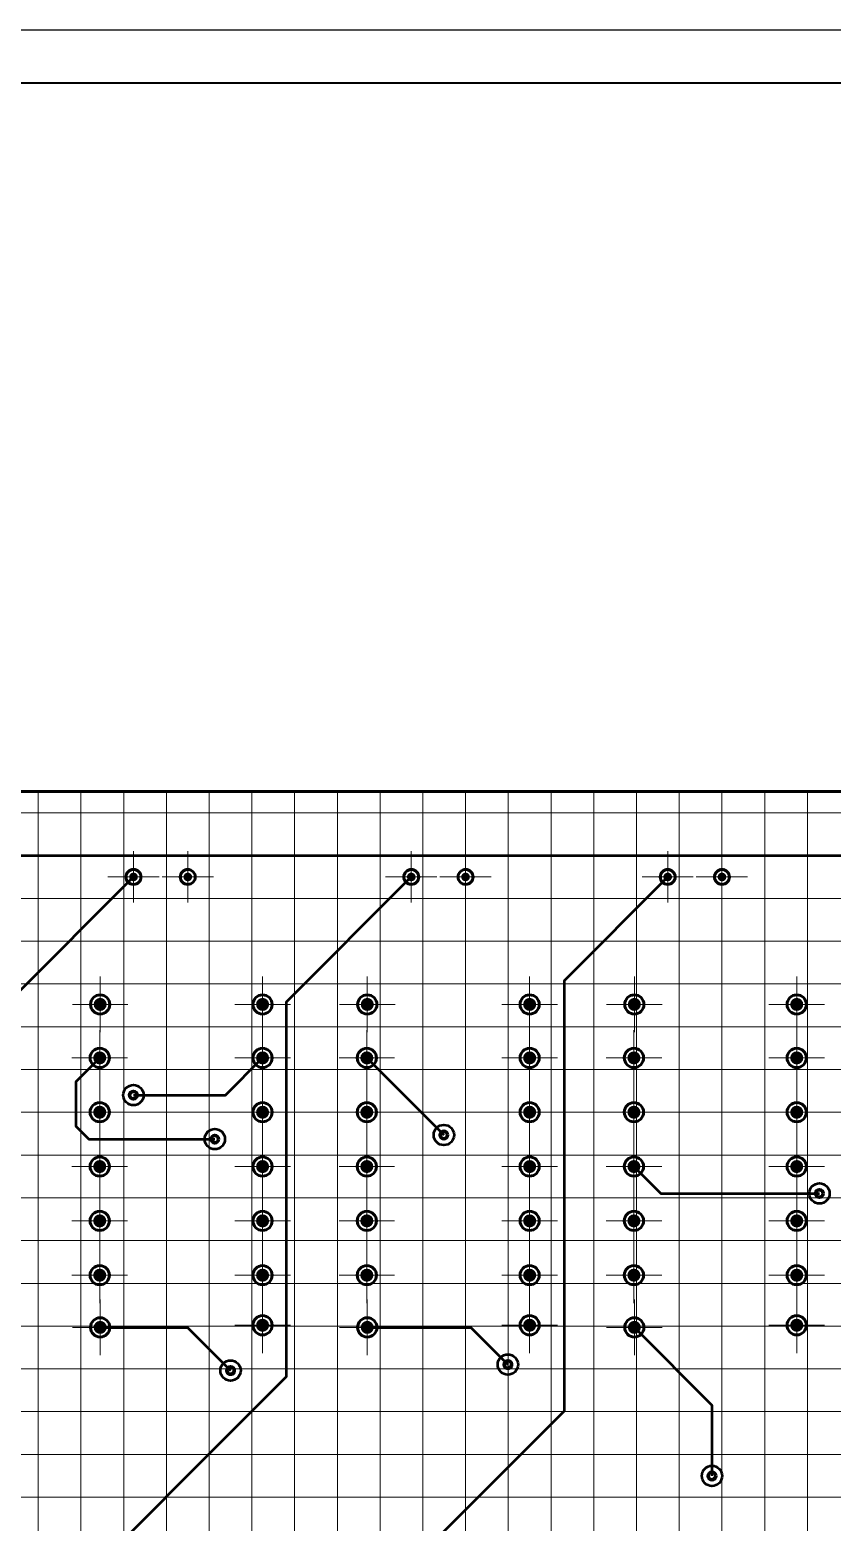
# Model space of a CAD drawing. Extents: x 260 to 1101, y 70 to 664.
# Drawn here: x 933.4 to 1008.5, y 524.5 to 664 of the extents above; entities that cross this region are included whole.
import ezdxf

# ---------------------------------------------------------------- set-up
doc = ezdxf.new("R2010")
doc.units = 0
doc.header["$MEASUREMENT"] = 0
for name, color, linetype in [('KONTUR', 7, 'CONTINUOUS'), ('PDF _Геометрия', 7, 'CONTINUOUS'), ('PDF _Сплошная заливка', 7, 'CONTINUOUS')]:
    doc.layers.add(name, color=color, linetype=linetype)
doc.layers.add('Основная', color=7, linetype='CONTINUOUS', lineweight=40)

msp = doc.modelspace()

# ---------------------------------------------------------------- hatches: boundary and pattern name
at = {"layer": 'PDF _Сплошная заливка', "transparency": 33554559}
for points in [[(943.145, 584.786), (943.145, 585.194), (942.989, 585.163), (942.857, 585.075), (942.769, 584.942), (942.738, 584.786)], [(948.224, 584.786), (948.224, 585.194), (948.068, 585.163), (947.935, 585.075), (947.847, 584.942), (947.816, 584.786)], [(969.136, 584.786), (969.136, 585.194), (968.98, 585.163), (968.848, 585.075), (968.76, 584.942), (968.729, 584.786)], [(974.215, 584.786), (974.215, 585.194), (974.058, 585.163), (973.926, 585.075), (973.838, 584.942), (973.807, 584.786)], [(993.128, 584.786), (993.128, 585.194), (992.972, 585.163), (992.84, 585.075), (992.751, 584.942), (992.72, 584.786)], [(998.206, 584.786), (998.206, 585.194), (998.05, 585.163), (997.918, 585.075), (997.83, 584.942), (997.799, 584.786)], [(940.026, 572.866), (940.638, 572.866), (940.591, 573.1), (940.459, 573.299), (940.261, 573.431), (940.026, 573.478)], [(940.026, 572.866), (940.026, 572.255), (940.261, 572.301), (940.459, 572.434), (940.591, 572.632), (940.638, 572.866)], [(955.221, 572.866), (955.833, 572.866), (955.786, 573.1), (955.654, 573.299), (955.455, 573.431), (955.221, 573.478)], [(955.221, 572.866), (955.221, 572.255), (955.455, 572.301), (955.654, 572.434), (955.786, 572.632), (955.833, 572.866)], [(965.018, 572.866), (965.629, 572.866), (965.583, 573.1), (965.45, 573.299), (965.252, 573.431), (965.018, 573.478)], [(965.018, 572.866), (965.018, 572.255), (965.252, 572.301), (965.45, 572.434), (965.583, 572.632), (965.629, 572.866)], [(980.212, 572.866), (980.824, 572.866), (980.777, 573.1), (980.645, 573.299), (980.446, 573.431), (980.212, 573.478)], [(980.212, 572.866), (980.212, 572.255), (980.446, 572.301), (980.645, 572.434), (980.777, 572.632), (980.824, 572.866)], [(990.009, 572.866), (990.62, 572.866), (990.574, 573.1), (990.442, 573.299), (990.243, 573.431), (990.009, 573.478)], [(990.009, 572.866), (990.009, 572.255), (990.243, 572.301), (990.442, 572.434), (990.574, 572.632), (990.62, 572.866)], [(1005.204, 572.866), (1005.815, 572.866), (1005.769, 573.1), (1005.636, 573.299), (1005.438, 573.431), (1005.204, 573.478)], [(1005.204, 572.866), (1005.204, 572.255), (1005.438, 572.301), (1005.636, 572.434), (1005.769, 572.632), (1005.815, 572.866)], [(939.987, 567.866), (940.598, 567.866), (940.551, 568.1), (940.419, 568.299), (940.22, 568.431), (939.987, 568.478)], [(955.221, 567.866), (955.833, 567.866), (955.786, 568.1), (955.654, 568.299), (955.455, 568.431), (955.221, 568.478)], [(964.978, 567.866), (965.589, 567.866), (965.543, 568.1), (965.41, 568.299), (965.212, 568.431), (964.978, 568.478)], [(980.212, 567.866), (980.824, 567.866), (980.777, 568.1), (980.645, 568.299), (980.446, 568.431), (980.212, 568.478)], [(989.969, 567.866), (990.58, 567.866), (990.534, 568.1), (990.401, 568.299), (990.203, 568.431), (989.969, 568.478)], [(1005.204, 567.866), (1005.815, 567.866), (1005.769, 568.1), (1005.636, 568.299), (1005.438, 568.431), (1005.204, 568.478)], [(939.987, 567.866), (939.987, 567.255), (940.22, 567.301), (940.419, 567.434), (940.551, 567.632), (940.598, 567.866)], [(955.221, 567.866), (955.221, 567.255), (955.455, 567.301), (955.654, 567.434), (955.786, 567.632), (955.833, 567.866)], [(964.978, 567.866), (964.978, 567.255), (965.212, 567.301), (965.41, 567.434), (965.543, 567.632), (965.589, 567.866)], [(980.212, 567.866), (980.212, 567.255), (980.446, 567.301), (980.645, 567.434), (980.777, 567.632), (980.824, 567.866)], [(989.969, 567.866), (989.969, 567.255), (990.203, 567.301), (990.401, 567.434), (990.534, 567.632), (990.58, 567.866)], [(1005.204, 567.866), (1005.204, 567.255), (1005.438, 567.301), (1005.636, 567.434), (1005.769, 567.632), (1005.815, 567.866)], [(939.987, 562.786), (940.598, 562.786), (940.551, 563.02), (940.419, 563.219), (940.22, 563.351), (939.987, 563.398)], [(939.987, 562.786), (939.987, 562.175), (940.22, 562.221), (940.419, 562.354), (940.551, 562.552), (940.598, 562.786)], [(955.221, 562.786), (955.833, 562.786), (955.786, 563.02), (955.654, 563.219), (955.455, 563.351), (955.221, 563.398)], [(955.221, 562.786), (955.221, 562.175), (955.455, 562.221), (955.654, 562.354), (955.786, 562.552), (955.833, 562.786)], [(964.978, 562.786), (965.589, 562.786), (965.543, 563.02), (965.41, 563.219), (965.212, 563.351), (964.978, 563.398)], [(964.978, 562.786), (964.978, 562.175), (965.212, 562.221), (965.41, 562.354), (965.543, 562.552), (965.589, 562.786)], [(980.212, 562.786), (980.824, 562.786), (980.777, 563.02), (980.645, 563.219), (980.446, 563.351), (980.212, 563.398)], [(980.212, 562.786), (980.212, 562.175), (980.446, 562.221), (980.645, 562.354), (980.777, 562.552), (980.824, 562.786)], [(989.969, 562.786), (990.58, 562.786), (990.534, 563.02), (990.401, 563.219), (990.203, 563.351), (989.969, 563.398)], [(989.969, 562.786), (989.969, 562.175), (990.203, 562.221), (990.401, 562.354), (990.534, 562.552), (990.58, 562.786)], [(1005.204, 562.786), (1005.815, 562.786), (1005.769, 563.02), (1005.636, 563.219), (1005.438, 563.351), (1005.204, 563.398)], [(1005.204, 562.786), (1005.204, 562.175), (1005.438, 562.221), (1005.636, 562.354), (1005.769, 562.552), (1005.815, 562.786)], [(939.987, 557.706), (940.598, 557.706), (940.551, 557.941), (940.419, 558.139), (940.22, 558.271), (939.987, 558.318)], [(955.221, 557.706), (955.833, 557.706), (955.786, 557.941), (955.654, 558.139), (955.455, 558.271), (955.221, 558.318)], [(964.978, 557.706), (965.589, 557.706), (965.543, 557.941), (965.41, 558.139), (965.212, 558.271), (964.978, 558.318)], [(980.212, 557.706), (980.824, 557.706), (980.777, 557.941), (980.645, 558.139), (980.446, 558.271), (980.212, 558.318)], [(989.969, 557.706), (990.58, 557.706), (990.534, 557.941), (990.401, 558.139), (990.203, 558.271), (989.969, 558.318)], [(1005.204, 557.706), (1005.815, 557.706), (1005.769, 557.941), (1005.636, 558.139), (1005.438, 558.271), (1005.204, 558.318)], [(939.987, 557.706), (939.987, 557.095), (940.22, 557.141), (940.419, 557.274), (940.551, 557.472), (940.598, 557.706)], [(955.221, 557.706), (955.221, 557.095), (955.455, 557.141), (955.654, 557.274), (955.786, 557.472), (955.833, 557.706)], [(964.978, 557.706), (964.978, 557.095), (965.212, 557.141), (965.41, 557.274), (965.543, 557.472), (965.589, 557.706)], [(980.212, 557.706), (980.212, 557.095), (980.446, 557.141), (980.645, 557.274), (980.777, 557.472), (980.824, 557.706)], [(989.969, 557.706), (989.969, 557.095), (990.203, 557.141), (990.401, 557.274), (990.534, 557.472), (990.58, 557.706)], [(1005.204, 557.706), (1005.204, 557.095), (1005.438, 557.141), (1005.636, 557.274), (1005.769, 557.472), (1005.815, 557.706)], [(939.987, 552.626), (940.598, 552.626), (940.551, 552.861), (940.419, 553.059), (940.22, 553.191), (939.987, 553.238)], [(939.987, 552.626), (939.987, 552.015), (940.22, 552.061), (940.419, 552.194), (940.551, 552.392), (940.598, 552.626)], [(955.221, 552.626), (955.833, 552.626), (955.786, 552.861), (955.654, 553.059), (955.455, 553.191), (955.221, 553.238)], [(955.221, 552.626), (955.221, 552.015), (955.455, 552.061), (955.654, 552.194), (955.786, 552.392), (955.833, 552.626)], [(964.978, 552.626), (965.589, 552.626), (965.543, 552.861), (965.41, 553.059), (965.212, 553.191), (964.978, 553.238)], [(964.978, 552.626), (964.978, 552.015), (965.212, 552.061), (965.41, 552.194), (965.543, 552.392), (965.589, 552.626)], [(980.212, 552.626), (980.824, 552.626), (980.777, 552.861), (980.645, 553.059), (980.446, 553.191), (980.212, 553.238)], [(980.212, 552.626), (980.212, 552.015), (980.446, 552.061), (980.645, 552.194), (980.777, 552.392), (980.824, 552.626)], [(989.969, 552.626), (990.58, 552.626), (990.534, 552.861), (990.401, 553.059), (990.203, 553.191), (989.969, 553.238)], [(989.969, 552.626), (989.969, 552.015), (990.203, 552.061), (990.401, 552.194), (990.534, 552.392), (990.58, 552.626)], [(1005.204, 552.626), (1005.815, 552.626), (1005.769, 552.861), (1005.636, 553.059), (1005.438, 553.191), (1005.204, 553.238)], [(1005.204, 552.626), (1005.204, 552.015), (1005.438, 552.061), (1005.636, 552.194), (1005.769, 552.392), (1005.815, 552.626)], [(939.987, 547.546), (940.598, 547.546), (940.551, 547.78), (940.419, 547.979), (940.22, 548.111), (939.987, 548.158)], [(939.987, 547.546), (939.987, 546.935), (940.22, 546.981), (940.419, 547.114), (940.551, 547.312), (940.598, 547.546)], [(955.221, 547.546), (955.833, 547.546), (955.786, 547.78), (955.654, 547.979), (955.455, 548.111), (955.221, 548.158)], [(955.221, 547.546), (955.221, 546.935), (955.455, 546.981), (955.654, 547.114), (955.786, 547.312), (955.833, 547.546)], [(964.978, 547.546), (965.589, 547.546), (965.543, 547.78), (965.41, 547.979), (965.212, 548.111), (964.978, 548.158)], [(964.978, 547.546), (964.978, 546.935), (965.212, 546.981), (965.41, 547.114), (965.543, 547.312), (965.589, 547.546)], [(980.212, 547.546), (980.824, 547.546), (980.777, 547.78), (980.645, 547.979), (980.446, 548.111), (980.212, 548.158)], [(980.212, 547.546), (980.212, 546.935), (980.446, 546.981), (980.645, 547.114), (980.777, 547.312), (980.824, 547.546)], [(989.969, 547.546), (990.58, 547.546), (990.534, 547.78), (990.401, 547.979), (990.203, 548.111), (989.969, 548.158)], [(989.969, 547.546), (989.969, 546.935), (990.203, 546.981), (990.401, 547.114), (990.534, 547.312), (990.58, 547.546)], [(1005.204, 547.546), (1005.815, 547.546), (1005.769, 547.78), (1005.636, 547.979), (1005.438, 548.111), (1005.204, 548.158)], [(1005.204, 547.546), (1005.204, 546.935), (1005.438, 546.981), (1005.636, 547.114), (1005.769, 547.312), (1005.815, 547.546)], [(940.026, 542.666), (940.638, 542.666), (940.591, 542.9), (940.459, 543.099), (940.261, 543.231), (940.026, 543.278)], [(955.221, 542.866), (955.833, 542.866), (955.786, 543.101), (955.654, 543.299), (955.455, 543.431), (955.221, 543.478)], [(955.221, 542.866), (955.221, 542.254), (955.455, 542.301), (955.654, 542.434), (955.786, 542.632), (955.833, 542.866)], [(965.018, 542.666), (965.629, 542.666), (965.583, 542.9), (965.45, 543.099), (965.252, 543.231), (965.018, 543.278)], [(980.212, 542.866), (980.824, 542.866), (980.777, 543.101), (980.645, 543.299), (980.446, 543.431), (980.212, 543.478)], [(980.212, 542.866), (980.212, 542.254), (980.446, 542.301), (980.645, 542.434), (980.777, 542.632), (980.824, 542.866)], [(990.009, 542.666), (990.62, 542.666), (990.574, 542.9), (990.442, 543.099), (990.243, 543.231), (990.009, 543.278)], [(1005.204, 542.866), (1005.815, 542.866), (1005.769, 543.101), (1005.636, 543.299), (1005.438, 543.431), (1005.204, 543.478)], [(1005.204, 542.866), (1005.204, 542.254), (1005.438, 542.301), (1005.636, 542.434), (1005.769, 542.632), (1005.815, 542.866)], [(940.026, 542.666), (940.026, 542.055), (940.261, 542.101), (940.459, 542.234), (940.591, 542.432), (940.638, 542.666)], [(965.018, 542.666), (965.018, 542.055), (965.252, 542.101), (965.45, 542.234), (965.583, 542.432), (965.629, 542.666)], [(990.009, 542.666), (990.009, 542.055), (990.243, 542.101), (990.442, 542.234), (990.574, 542.432), (990.62, 542.666)]]:
    msp.add_hatch(color=256, dxfattribs=at).paths.add_polyline_path(points)
at = {"layer": 'PDF _Сплошная заливка', "true_color": 0xffffff, "transparency": 33554559}
for points in [[(942.738, 584.786), (942.769, 584.63), (942.857, 584.498), (942.989, 584.41), (943.145, 584.378), (943.145, 584.786)], [(943.553, 584.786), (943.522, 584.942), (943.434, 585.075), (943.301, 585.163), (943.145, 585.194), (943.145, 584.786)], [(943.145, 584.378), (943.301, 584.41), (943.434, 584.498), (943.522, 584.63), (943.553, 584.786), (943.145, 584.786)], [(947.816, 584.786), (947.847, 584.63), (947.935, 584.498), (948.068, 584.41), (948.224, 584.378), (948.224, 584.786)], [(948.631, 584.786), (948.6, 584.942), (948.512, 585.075), (948.38, 585.163), (948.224, 585.194), (948.224, 584.786)], [(948.224, 584.378), (948.38, 584.41), (948.512, 584.498), (948.6, 584.63), (948.631, 584.786), (948.224, 584.786)], [(968.729, 584.786), (968.76, 584.63), (968.848, 584.498), (968.98, 584.41), (969.136, 584.378), (969.136, 584.786)], [(969.544, 584.786), (969.513, 584.942), (969.425, 585.075), (969.292, 585.163), (969.136, 585.194), (969.136, 584.786)], [(969.136, 584.378), (969.292, 584.41), (969.425, 584.498), (969.513, 584.63), (969.544, 584.786), (969.136, 584.786)], [(973.807, 584.786), (973.838, 584.63), (973.926, 584.498), (974.058, 584.41), (974.215, 584.378), (974.215, 584.786)], [(974.622, 584.786), (974.591, 584.942), (974.503, 585.075), (974.37, 585.163), (974.215, 585.194), (974.215, 584.786)], [(974.215, 584.378), (974.37, 584.41), (974.503, 584.498), (974.591, 584.63), (974.622, 584.786), (974.215, 584.786)], [(992.72, 584.786), (992.751, 584.63), (992.84, 584.498), (992.972, 584.41), (993.128, 584.378), (993.128, 584.786)], [(993.536, 584.786), (993.505, 584.942), (993.416, 585.075), (993.284, 585.163), (993.128, 585.194), (993.128, 584.786)], [(993.128, 584.378), (993.284, 584.41), (993.416, 584.498), (993.505, 584.63), (993.536, 584.786), (993.128, 584.786)], [(997.799, 584.786), (997.83, 584.63), (997.918, 584.498), (998.05, 584.41), (998.206, 584.378), (998.206, 584.786)], [(998.614, 584.786), (998.583, 584.942), (998.494, 585.075), (998.362, 585.163), (998.206, 585.194), (998.206, 584.786)], [(998.206, 584.378), (998.362, 584.41), (998.494, 584.498), (998.583, 584.63), (998.614, 584.786), (998.206, 584.786)], [(940.026, 573.478), (939.792, 573.431), (939.594, 573.299), (939.462, 573.1), (939.415, 572.866), (940.026, 572.866)], [(939.415, 572.866), (939.462, 572.632), (939.594, 572.434), (939.792, 572.301), (940.026, 572.255), (940.026, 572.866)], [(955.221, 573.478), (954.987, 573.431), (954.789, 573.299), (954.656, 573.1), (954.61, 572.866), (955.221, 572.866)], [(954.61, 572.866), (954.656, 572.632), (954.789, 572.434), (954.987, 572.301), (955.221, 572.255), (955.221, 572.866)], [(965.018, 573.478), (964.784, 573.431), (964.585, 573.299), (964.453, 573.1), (964.406, 572.866), (965.018, 572.866)], [(964.406, 572.866), (964.453, 572.632), (964.585, 572.434), (964.784, 572.301), (965.018, 572.255), (965.018, 572.866)], [(980.212, 573.478), (979.978, 573.431), (979.78, 573.299), (979.647, 573.1), (979.601, 572.866), (980.212, 572.866)], [(979.601, 572.866), (979.647, 572.632), (979.78, 572.434), (979.978, 572.301), (980.212, 572.255), (980.212, 572.866)], [(990.009, 573.478), (989.775, 573.431), (989.576, 573.299), (989.444, 573.1), (989.397, 572.866), (990.009, 572.866)], [(989.397, 572.866), (989.444, 572.632), (989.576, 572.434), (989.775, 572.301), (990.009, 572.255), (990.009, 572.866)], [(1005.204, 573.478), (1004.97, 573.431), (1004.771, 573.299), (1004.639, 573.1), (1004.592, 572.866), (1005.204, 572.866)], [(1004.592, 572.866), (1004.639, 572.632), (1004.771, 572.434), (1004.97, 572.301), (1005.204, 572.255), (1005.204, 572.866)], [(939.987, 568.478), (939.752, 568.431), (939.554, 568.299), (939.421, 568.1), (939.375, 567.866), (939.987, 567.866)], [(955.221, 568.478), (954.987, 568.431), (954.789, 568.299), (954.656, 568.1), (954.61, 567.866), (955.221, 567.866)], [(964.978, 568.478), (964.744, 568.431), (964.545, 568.299), (964.413, 568.1), (964.366, 567.866), (964.978, 567.866)], [(980.212, 568.478), (979.978, 568.431), (979.78, 568.299), (979.647, 568.1), (979.601, 567.866), (980.212, 567.866)], [(989.969, 568.478), (989.735, 568.431), (989.537, 568.299), (989.404, 568.1), (989.357, 567.866), (989.969, 567.866)], [(1005.204, 568.478), (1004.97, 568.431), (1004.771, 568.299), (1004.639, 568.1), (1004.592, 567.866), (1005.204, 567.866)], [(939.375, 567.866), (939.421, 567.632), (939.554, 567.434), (939.752, 567.301), (939.987, 567.255), (939.987, 567.866)], [(954.61, 567.866), (954.656, 567.632), (954.789, 567.434), (954.987, 567.301), (955.221, 567.255), (955.221, 567.866)], [(964.366, 567.866), (964.413, 567.632), (964.545, 567.434), (964.744, 567.301), (964.978, 567.255), (964.978, 567.866)], [(979.601, 567.866), (979.647, 567.632), (979.78, 567.434), (979.978, 567.301), (980.212, 567.255), (980.212, 567.866)], [(989.357, 567.866), (989.404, 567.632), (989.537, 567.434), (989.735, 567.301), (989.969, 567.255), (989.969, 567.866)], [(1004.592, 567.866), (1004.639, 567.632), (1004.771, 567.434), (1004.97, 567.301), (1005.204, 567.255), (1005.204, 567.866)], [(939.987, 563.398), (939.752, 563.351), (939.554, 563.219), (939.421, 563.02), (939.375, 562.786), (939.987, 562.786)], [(939.375, 562.786), (939.421, 562.552), (939.554, 562.354), (939.752, 562.221), (939.987, 562.175), (939.987, 562.786)], [(955.221, 563.398), (954.987, 563.351), (954.789, 563.219), (954.656, 563.02), (954.61, 562.786), (955.221, 562.786)], [(954.61, 562.786), (954.656, 562.552), (954.789, 562.354), (954.987, 562.221), (955.221, 562.175), (955.221, 562.786)], [(964.978, 563.398), (964.744, 563.351), (964.545, 563.219), (964.413, 563.02), (964.366, 562.786), (964.978, 562.786)], [(964.366, 562.786), (964.413, 562.552), (964.545, 562.354), (964.744, 562.221), (964.978, 562.175), (964.978, 562.786)], [(980.212, 563.398), (979.978, 563.351), (979.78, 563.219), (979.647, 563.02), (979.601, 562.786), (980.212, 562.786)], [(979.601, 562.786), (979.647, 562.552), (979.78, 562.354), (979.978, 562.221), (980.212, 562.175), (980.212, 562.786)], [(989.969, 563.398), (989.735, 563.351), (989.537, 563.219), (989.404, 563.02), (989.357, 562.786), (989.969, 562.786)], [(989.357, 562.786), (989.404, 562.552), (989.537, 562.354), (989.735, 562.221), (989.969, 562.175), (989.969, 562.786)], [(1005.204, 563.398), (1004.97, 563.351), (1004.771, 563.219), (1004.639, 563.02), (1004.592, 562.786), (1005.204, 562.786)], [(1004.592, 562.786), (1004.639, 562.552), (1004.771, 562.354), (1004.97, 562.221), (1005.204, 562.175), (1005.204, 562.786)], [(939.987, 558.318), (939.752, 558.271), (939.554, 558.139), (939.421, 557.941), (939.375, 557.706), (939.987, 557.706)], [(955.221, 558.318), (954.987, 558.271), (954.789, 558.139), (954.656, 557.941), (954.61, 557.706), (955.221, 557.706)], [(964.978, 558.318), (964.744, 558.271), (964.545, 558.139), (964.413, 557.941), (964.366, 557.706), (964.978, 557.706)], [(980.212, 558.318), (979.978, 558.271), (979.78, 558.139), (979.647, 557.941), (979.601, 557.706), (980.212, 557.706)], [(989.969, 558.318), (989.735, 558.271), (989.537, 558.139), (989.404, 557.941), (989.357, 557.706), (989.969, 557.706)], [(1005.204, 558.318), (1004.97, 558.271), (1004.771, 558.139), (1004.639, 557.941), (1004.592, 557.706), (1005.204, 557.706)], [(939.375, 557.706), (939.421, 557.472), (939.554, 557.274), (939.752, 557.141), (939.987, 557.095), (939.987, 557.706)], [(954.61, 557.706), (954.656, 557.472), (954.789, 557.274), (954.987, 557.141), (955.221, 557.095), (955.221, 557.706)], [(964.366, 557.706), (964.413, 557.472), (964.545, 557.274), (964.744, 557.141), (964.978, 557.095), (964.978, 557.706)], [(979.601, 557.706), (979.647, 557.472), (979.78, 557.274), (979.978, 557.141), (980.212, 557.095), (980.212, 557.706)], [(989.357, 557.706), (989.404, 557.472), (989.537, 557.274), (989.735, 557.141), (989.969, 557.095), (989.969, 557.706)], [(1004.592, 557.706), (1004.639, 557.472), (1004.771, 557.274), (1004.97, 557.141), (1005.204, 557.095), (1005.204, 557.706)], [(939.987, 553.238), (939.752, 553.191), (939.554, 553.059), (939.421, 552.861), (939.375, 552.626), (939.987, 552.626)], [(939.375, 552.626), (939.421, 552.392), (939.554, 552.194), (939.752, 552.061), (939.987, 552.015), (939.987, 552.626)], [(955.221, 553.238), (954.987, 553.191), (954.789, 553.059), (954.656, 552.861), (954.61, 552.626), (955.221, 552.626)], [(954.61, 552.626), (954.656, 552.392), (954.789, 552.194), (954.987, 552.061), (955.221, 552.015), (955.221, 552.626)], [(964.978, 553.238), (964.744, 553.191), (964.545, 553.059), (964.413, 552.861), (964.366, 552.626), (964.978, 552.626)], [(964.366, 552.626), (964.413, 552.392), (964.545, 552.194), (964.744, 552.061), (964.978, 552.015), (964.978, 552.626)], [(980.212, 553.238), (979.978, 553.191), (979.78, 553.059), (979.647, 552.861), (979.601, 552.626), (980.212, 552.626)], [(979.601, 552.626), (979.647, 552.392), (979.78, 552.194), (979.978, 552.061), (980.212, 552.015), (980.212, 552.626)], [(989.969, 553.238), (989.735, 553.191), (989.537, 553.059), (989.404, 552.861), (989.357, 552.626), (989.969, 552.626)], [(989.357, 552.626), (989.404, 552.392), (989.537, 552.194), (989.735, 552.061), (989.969, 552.015), (989.969, 552.626)], [(1005.204, 553.238), (1004.97, 553.191), (1004.771, 553.059), (1004.639, 552.861), (1004.592, 552.626), (1005.204, 552.626)], [(1004.592, 552.626), (1004.639, 552.392), (1004.771, 552.194), (1004.97, 552.061), (1005.204, 552.015), (1005.204, 552.626)], [(939.987, 548.158), (939.752, 548.111), (939.554, 547.979), (939.421, 547.78), (939.375, 547.546), (939.987, 547.546)], [(939.375, 547.546), (939.421, 547.312), (939.554, 547.114), (939.752, 546.981), (939.987, 546.935), (939.987, 547.546)], [(955.221, 548.158), (954.987, 548.111), (954.789, 547.979), (954.656, 547.78), (954.61, 547.546), (955.221, 547.546)], [(954.61, 547.546), (954.656, 547.312), (954.789, 547.114), (954.987, 546.981), (955.221, 546.935), (955.221, 547.546)], [(964.978, 548.158), (964.744, 548.111), (964.545, 547.979), (964.413, 547.78), (964.366, 547.546), (964.978, 547.546)], [(964.366, 547.546), (964.413, 547.312), (964.545, 547.114), (964.744, 546.981), (964.978, 546.935), (964.978, 547.546)], [(980.212, 548.158), (979.978, 548.111), (979.78, 547.979), (979.647, 547.78), (979.601, 547.546), (980.212, 547.546)], [(979.601, 547.546), (979.647, 547.312), (979.78, 547.114), (979.978, 546.981), (980.212, 546.935), (980.212, 547.546)], [(989.969, 548.158), (989.735, 548.111), (989.537, 547.979), (989.404, 547.78), (989.357, 547.546), (989.969, 547.546)], [(989.357, 547.546), (989.404, 547.312), (989.537, 547.114), (989.735, 546.981), (989.969, 546.935), (989.969, 547.546)], [(1005.204, 548.158), (1004.97, 548.111), (1004.771, 547.979), (1004.639, 547.78), (1004.592, 547.546), (1005.204, 547.546)], [(1004.592, 547.546), (1004.639, 547.312), (1004.771, 547.114), (1004.97, 546.981), (1005.204, 546.935), (1005.204, 547.546)], [(940.026, 543.278), (939.792, 543.231), (939.594, 543.099), (939.462, 542.9), (939.415, 542.666), (940.026, 542.666)], [(955.221, 543.478), (954.987, 543.431), (954.789, 543.299), (954.656, 543.101), (954.61, 542.866), (955.221, 542.866)], [(954.61, 542.866), (954.656, 542.632), (954.789, 542.434), (954.987, 542.301), (955.221, 542.254), (955.221, 542.866)], [(965.018, 543.278), (964.784, 543.231), (964.585, 543.099), (964.453, 542.9), (964.406, 542.666), (965.018, 542.666)], [(980.212, 543.478), (979.978, 543.431), (979.78, 543.299), (979.647, 543.101), (979.601, 542.866), (980.212, 542.866)], [(979.601, 542.866), (979.647, 542.632), (979.78, 542.434), (979.978, 542.301), (980.212, 542.254), (980.212, 542.866)], [(990.009, 543.278), (989.775, 543.231), (989.576, 543.099), (989.444, 542.9), (989.397, 542.666), (990.009, 542.666)], [(1005.204, 543.478), (1004.97, 543.431), (1004.771, 543.299), (1004.639, 543.101), (1004.592, 542.866), (1005.204, 542.866)], [(1004.592, 542.866), (1004.639, 542.632), (1004.771, 542.434), (1004.97, 542.301), (1005.204, 542.254), (1005.204, 542.866)], [(939.415, 542.666), (939.462, 542.432), (939.594, 542.234), (939.792, 542.101), (940.026, 542.055), (940.026, 542.666)], [(964.406, 542.666), (964.453, 542.432), (964.585, 542.234), (964.784, 542.101), (965.018, 542.055), (965.018, 542.666)], [(989.397, 542.666), (989.444, 542.432), (989.576, 542.234), (989.775, 542.101), (990.009, 542.055), (990.009, 542.666)]]:
    msp.add_hatch(color=7, dxfattribs=at).paths.add_polyline_path(points)

# ---------------------------------------------------------------- linework, layer by layer
at = {"layer": 'KONTUR'}
msp.add_line((260, 664), (1101, 664), dxfattribs=at)
at = {"layer": 'PDF _Геометрия', "lineweight": 60}
msp.add_lwpolyline([(1050.188, 382.786), (1050.188, 592.786), (730.3, 592.786), (730.3, 382.786)], close=True, dxfattribs=at)
msp.add_lwpolyline([(1050.188, 382.786), (1050.188, 592.786), (730.3, 592.786), (730.3, 382.786)], close=True, dxfattribs=at)
at = {"layer": 'PDF _Геометрия', "lineweight": 18}
for points in [[(730.3, 381.546), (730.3, 382.786), (730.3, 592.786), (1050.188, 592.786), (1050.188, 382.786), (1051.427, 382.786)], [(934.228, 381.546), (934.228, 382.786), (934.228, 592.786)], [(938.227, 382.786), (938.227, 592.786)], [(942.226, 381.546), (942.226, 382.786), (942.226, 592.786)], [(946.224, 382.786), (946.224, 592.786)], [(950.223, 381.546), (950.223, 382.786), (950.223, 592.786)], [(954.222, 382.786), (954.222, 592.786)], [(958.22, 381.546), (958.22, 382.786), (958.22, 592.786)], [(962.219, 382.786), (962.219, 592.786)], [(966.217, 381.546), (966.217, 382.786), (966.217, 592.786)], [(970.216, 382.786), (970.216, 592.786)], [(974.215, 381.546), (974.215, 382.786), (974.215, 592.786)], [(978.213, 382.786), (978.213, 592.786)], [(982.212, 381.546), (982.212, 382.786), (982.212, 592.786)], [(986.21, 382.786), (986.21, 592.786)], [(990.209, 381.546), (990.209, 382.786), (990.209, 592.786)], [(994.208, 382.786), (994.208, 592.786)], [(998.206, 381.546), (998.206, 382.786), (998.206, 592.786)], [(1002.205, 382.786), (1002.205, 592.786)], [(1006.203, 381.546), (1006.203, 382.786), (1006.203, 592.786)], [(730.3, 590.786), (1050.188, 590.786)], [(730.3, 586.786), (1050.188, 586.786), (1051.427, 586.786)], [(943.145, 582.386), (943.145, 587.186)], [(948.224, 582.386), (948.224, 587.186)], [(969.136, 582.386), (969.136, 587.186)], [(974.215, 582.386), (974.215, 587.186)], [(993.128, 582.386), (993.128, 587.186)], [(998.206, 582.386), (998.206, 587.186)], [(940.746, 584.786), (945.545, 584.786)], [(945.825, 584.786), (950.623, 584.786)], [(966.737, 584.786), (971.536, 584.786)], [(971.815, 584.786), (976.614, 584.786)], [(990.729, 584.786), (995.527, 584.786)], [(995.807, 584.786), (1000.605, 584.786)], [(730.3, 582.786), (1050.188, 582.786)], [(730.3, 578.786), (1050.188, 578.786), (1051.427, 578.786)], [(940.026, 570.266), (940.026, 575.466)], [(955.221, 570.266), (955.221, 575.466)], [(965.018, 570.266), (965.018, 575.466)], [(980.212, 570.266), (980.212, 575.466)], [(990.009, 570.266), (990.009, 575.466)], [(1005.204, 570.266), (1005.204, 575.466)], [(730.3, 574.786), (1050.188, 574.786)], [(937.427, 572.866), (942.625, 572.866)], [(952.622, 572.866), (957.82, 572.866)], [(962.419, 572.866), (967.617, 572.866)], [(977.613, 572.866), (982.812, 572.866)], [(987.41, 572.866), (992.608, 572.866)], [(1002.605, 572.866), (1007.803, 572.866)], [(730.3, 570.786), (1050.188, 570.786), (1051.427, 570.786)], [(939.987, 565.266), (939.987, 570.466)], [(955.221, 565.266), (955.221, 570.466)], [(964.978, 565.266), (964.978, 570.466)], [(980.212, 565.266), (980.212, 570.466)], [(989.969, 565.266), (989.969, 570.466)], [(1005.204, 565.266), (1005.204, 570.466)], [(730.3, 566.786), (1050.188, 566.786)], [(937.387, 567.866), (942.586, 567.866)], [(952.622, 567.866), (957.82, 567.866)], [(962.378, 567.866), (967.577, 567.866)], [(977.613, 567.866), (982.812, 567.866)], [(987.37, 567.866), (992.568, 567.866)], [(1002.605, 567.866), (1007.803, 567.866)], [(939.987, 560.186), (939.987, 565.386)], [(955.221, 560.186), (955.221, 565.386)], [(964.978, 560.186), (964.978, 565.386)], [(980.212, 560.186), (980.212, 565.386)], [(989.969, 560.186), (989.969, 565.386)], [(1005.204, 560.186), (1005.204, 565.386)], [(730.3, 562.786), (1050.188, 562.786), (1051.427, 562.786)], [(937.387, 562.786), (942.586, 562.786)], [(952.622, 562.786), (957.82, 562.786)], [(962.378, 562.786), (967.577, 562.786)], [(977.613, 562.786), (982.812, 562.786)], [(987.37, 562.786), (992.568, 562.786)], [(1002.605, 562.786), (1007.803, 562.786)], [(939.987, 555.106), (939.987, 560.306)], [(955.221, 555.106), (955.221, 560.306)], [(964.978, 555.106), (964.978, 560.306)], [(980.212, 555.106), (980.212, 560.306)], [(989.969, 555.106), (989.969, 560.306)], [(1005.204, 555.106), (1005.204, 560.306)], [(730.3, 558.786), (1050.188, 558.786)], [(937.387, 557.706), (942.586, 557.706)], [(952.622, 557.706), (957.82, 557.706)], [(962.378, 557.706), (967.577, 557.706)], [(977.613, 557.706), (982.812, 557.706)], [(987.37, 557.706), (992.568, 557.706)], [(1002.605, 557.706), (1007.803, 557.706)], [(730.3, 554.786), (1050.188, 554.786), (1051.427, 554.786)], [(939.987, 550.026), (939.987, 555.226)], [(955.221, 550.026), (955.221, 555.226)], [(964.978, 550.026), (964.978, 555.226)], [(980.212, 550.026), (980.212, 555.226)], [(989.969, 550.026), (989.969, 555.226)], [(1005.204, 550.026), (1005.204, 555.226)], [(937.387, 552.626), (942.586, 552.626)], [(952.622, 552.626), (957.82, 552.626)], [(962.378, 552.626), (967.577, 552.626)], [(977.613, 552.626), (982.812, 552.626)], [(987.37, 552.626), (992.568, 552.626)], [(1002.605, 552.626), (1007.803, 552.626)], [(730.3, 550.786), (1050.188, 550.786)], [(939.987, 544.946), (939.987, 550.146)], [(955.221, 544.946), (955.221, 550.146)], [(964.978, 544.946), (964.978, 550.146)], [(980.212, 544.946), (980.212, 550.146)], [(989.969, 544.946), (989.969, 550.146)], [(1005.204, 544.946), (1005.204, 550.146)], [(937.387, 547.546), (942.586, 547.546)], [(952.622, 547.546), (957.82, 547.546)], [(962.378, 547.546), (967.577, 547.546)], [(977.613, 547.546), (982.812, 547.546)], [(987.37, 547.546), (992.568, 547.546)], [(1002.605, 547.546), (1007.803, 547.546)], [(730.3, 546.786), (1050.188, 546.786), (1051.427, 546.786)], [(940.026, 540.066), (940.026, 545.266)], [(955.221, 540.266), (955.221, 545.466)], [(965.018, 540.066), (965.018, 545.266)], [(980.212, 540.266), (980.212, 545.466)], [(990.009, 540.066), (990.009, 545.266)], [(1005.204, 540.266), (1005.204, 545.466)], [(952.622, 542.866), (957.82, 542.866)], [(977.613, 542.866), (982.812, 542.866)], [(1002.605, 542.866), (1007.803, 542.866)], [(730.3, 542.786), (1050.188, 542.786)], [(937.427, 542.666), (942.625, 542.666)], [(962.419, 542.666), (967.617, 542.666)], [(987.41, 542.666), (992.608, 542.666)], [(730.3, 538.786), (1050.188, 538.786), (1051.427, 538.786)], [(730.3, 534.786), (1050.188, 534.786)], [(730.3, 530.786), (1050.188, 530.786), (1051.427, 530.786)], [(730.3, 526.786), (1050.188, 526.786)]]:
    msp.add_lwpolyline(points, dxfattribs=at)
at = {"layer": 'PDF _Геометрия', "lineweight": 50}
for points in [[(780.176, 511.3), (781.395, 512.519), (781.395, 539.748), (800.997, 559.357), (927.394, 559.357), (928.511, 560.474), (928.511, 585.976), (929.324, 586.789), (1017.117, 586.789), (1019.119, 584.786), (1019.119, 579.411), (1028.451, 570.076), (1031.802, 570.076), (1032.412, 569.466), (1032.412, 527.962), (1026.115, 521.663), (1026.115, 492.352), (1027.74, 490.726), (1029.517, 490.726), (1034.341, 485.9), (1034.341, 477.924), (1032.818, 476.4), (931.243, 476.4), (928.23, 473.386)], [(851.018, 499.546), (863.694, 486.865), (878.609, 486.865), (887.005, 478.466), (899.26, 490.726), (905.819, 490.726), (912.996, 483.546), (920.63, 491.183), (933.59, 491.183), (934.808, 492.402), (934.808, 515.415), (957.457, 538.072), (957.457, 573.103), (969.136, 584.786)], [(906.827, 509.116), (906.827, 524), (911.499, 528.674), (911.499, 532.484), (912.972, 533.957), (922.621, 533.957), (931.914, 543.253), (931.914, 573.551), (943.145, 584.786)], [(928.23, 488.626), (935.299, 488.626), (936.789, 490.116), (936.789, 495.45), (938.058, 496.72), (945.32, 496.72), (983.458, 534.871), (983.458, 575.113), (993.128, 584.786)], [(939.987, 567.866), (937.754, 565.633), (937.754, 561.49), (938.972, 560.271), (950.754, 560.271)], [(943.137, 564.386), (951.742, 564.386), (955.221, 567.866)], [(964.978, 567.866), (972.184, 560.657)], [(989.969, 557.706), (992.483, 555.191), (1007.325, 555.191)], [(940.026, 542.666), (948.192, 542.666), (952.227, 538.63)], [(965.018, 542.666), (974.7, 542.666), (978.176, 539.189)], [(990.009, 542.666), (997.27, 535.402), (997.27, 528.775)]]:
    msp.add_lwpolyline(points, dxfattribs=at)
at = {"layer": 'PDF _Геометрия', "lineweight": 60}
for centre, radius in [((943.145, 584.786), 0.7), ((948.224, 584.786), 0.7), ((969.136, 584.786), 0.7), ((974.214, 584.786), 0.7), ((993.128, 584.786), 0.7), ((998.206, 584.786), 0.7), ((940.026, 572.866), 0.9), ((955.221, 572.866), 0.9), ((965.017, 572.866), 0.9), ((980.212, 572.866), 0.9), ((990.009, 572.866), 0.9), ((1005.203, 572.866), 0.9), ((939.986, 567.866), 0.9), ((955.221, 567.866), 0.9), ((964.978, 567.866), 0.9), ((980.212, 567.866), 0.9), ((989.969, 567.866), 0.9), ((1005.203, 567.866), 0.9), ((939.986, 562.786), 0.9), ((955.221, 562.786), 0.9), ((964.978, 562.786), 0.9), ((980.212, 562.786), 0.9), ((989.969, 562.786), 0.9), ((1005.203, 562.786), 0.9), ((939.986, 557.706), 0.9), ((955.221, 557.706), 0.9), ((964.978, 557.706), 0.9), ((980.212, 557.706), 0.9), ((989.969, 557.706), 0.9), ((1005.203, 557.706), 0.9), ((939.986, 552.626), 0.9), ((955.221, 552.626), 0.9), ((964.978, 552.626), 0.9), ((980.212, 552.626), 0.9), ((989.969, 552.626), 0.9), ((1005.203, 552.626), 0.9), ((939.986, 547.546), 0.9), ((955.221, 547.546), 0.9), ((964.978, 547.546), 0.9), ((980.212, 547.546), 0.9), ((989.969, 547.546), 0.9), ((1005.203, 547.546), 0.9), ((940.026, 542.666), 0.9), ((955.221, 542.866), 0.9), ((965.017, 542.666), 0.9), ((980.212, 542.867), 0.9), ((990.009, 542.666), 0.9), ((1005.203, 542.866), 0.9)]:
    msp.add_circle(centre, radius, dxfattribs=at)
at = {"layer": 'PDF _Геометрия', "lineweight": 50}
for centre in [(943.136, 564.386), (950.754, 560.271), (972.184, 560.658), (1007.325, 555.191), (978.176, 539.189), (952.226, 538.631), (997.27, 528.775)]:
    msp.add_circle(centre, 0.95, dxfattribs=at)
at = {"layer": 'PDF _Геометрия', "color": 7, "lineweight": 70, "true_color": 0xffffff}
for centre in [(943.136, 564.386), (972.184, 560.658), (950.754, 560.271), (1007.325, 555.191), (952.227, 538.63), (978.176, 539.189), (997.27, 528.775)]:
    msp.add_circle(centre, 0.35, dxfattribs=at)
at = {"layer": 'Основная'}
msp.add_line((1096, 659), (280, 659), dxfattribs=at)

doc.saveas('drawing.dxf')
